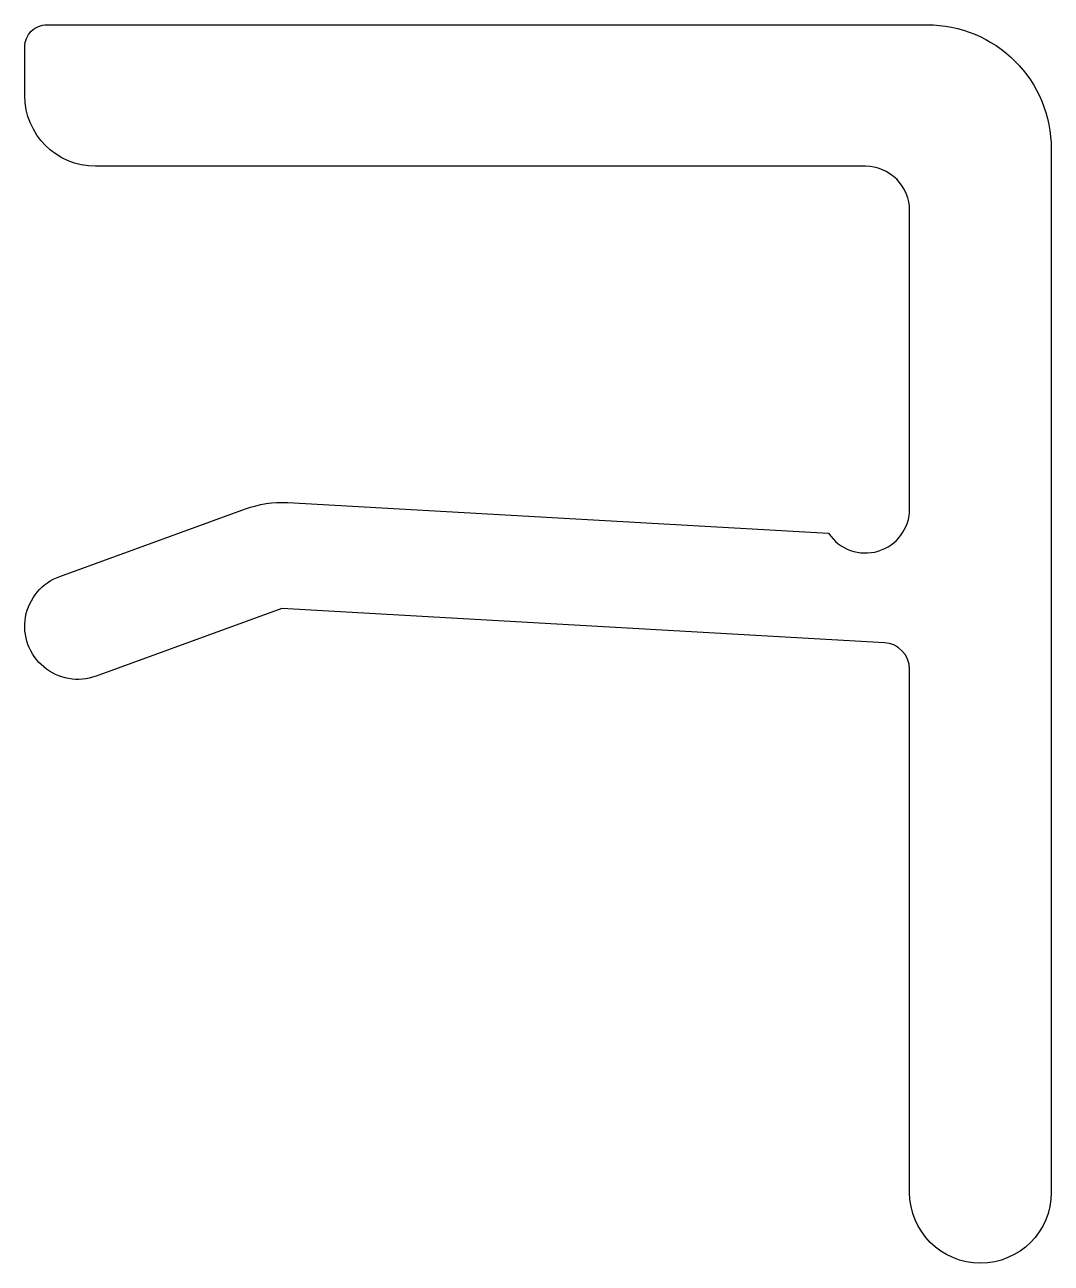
# Model space of a CAD drawing. Extents: x 1588.7 to 1600.3, y -47.3 to -33.3.
import ezdxf

# ---------------------------------------------------------------- set-up
doc = ezdxf.new("R2010")
doc.units = 0
doc.layers.get('0').update_dxf_attribs({"linetype": 'CONTINUOUS'})

msp = doc.modelspace()

# ---------------------------------------------------------------- linework, layer by layer
at = {"color": 7}
msp.add_lwpolyline([(1598.43, -40.254), (1591.618, -39.868), (1589.519, -40.632, -1.000033), (1589.109, -39.504), (1591.207, -38.74, -0.101761), (1591.685, -38.67), (1597.798, -39.016, 0.742415), (1598.714, -38.739), (1598.714, -35.368, 0.414214), (1598.214, -34.868), (1589.514, -34.868, -0.414213), (1588.714, -34.068), (1588.714, -33.518, -0.414214), (1588.964, -33.268), (1598.914, -33.268, -0.414214), (1600.314, -34.668), (1600.314, -46.467, -1), (1598.713, -46.467), (1598.713, -40.553, 0.397757)], format="xyb", close=True, dxfattribs=at)

doc.saveas('drawing.dxf')
